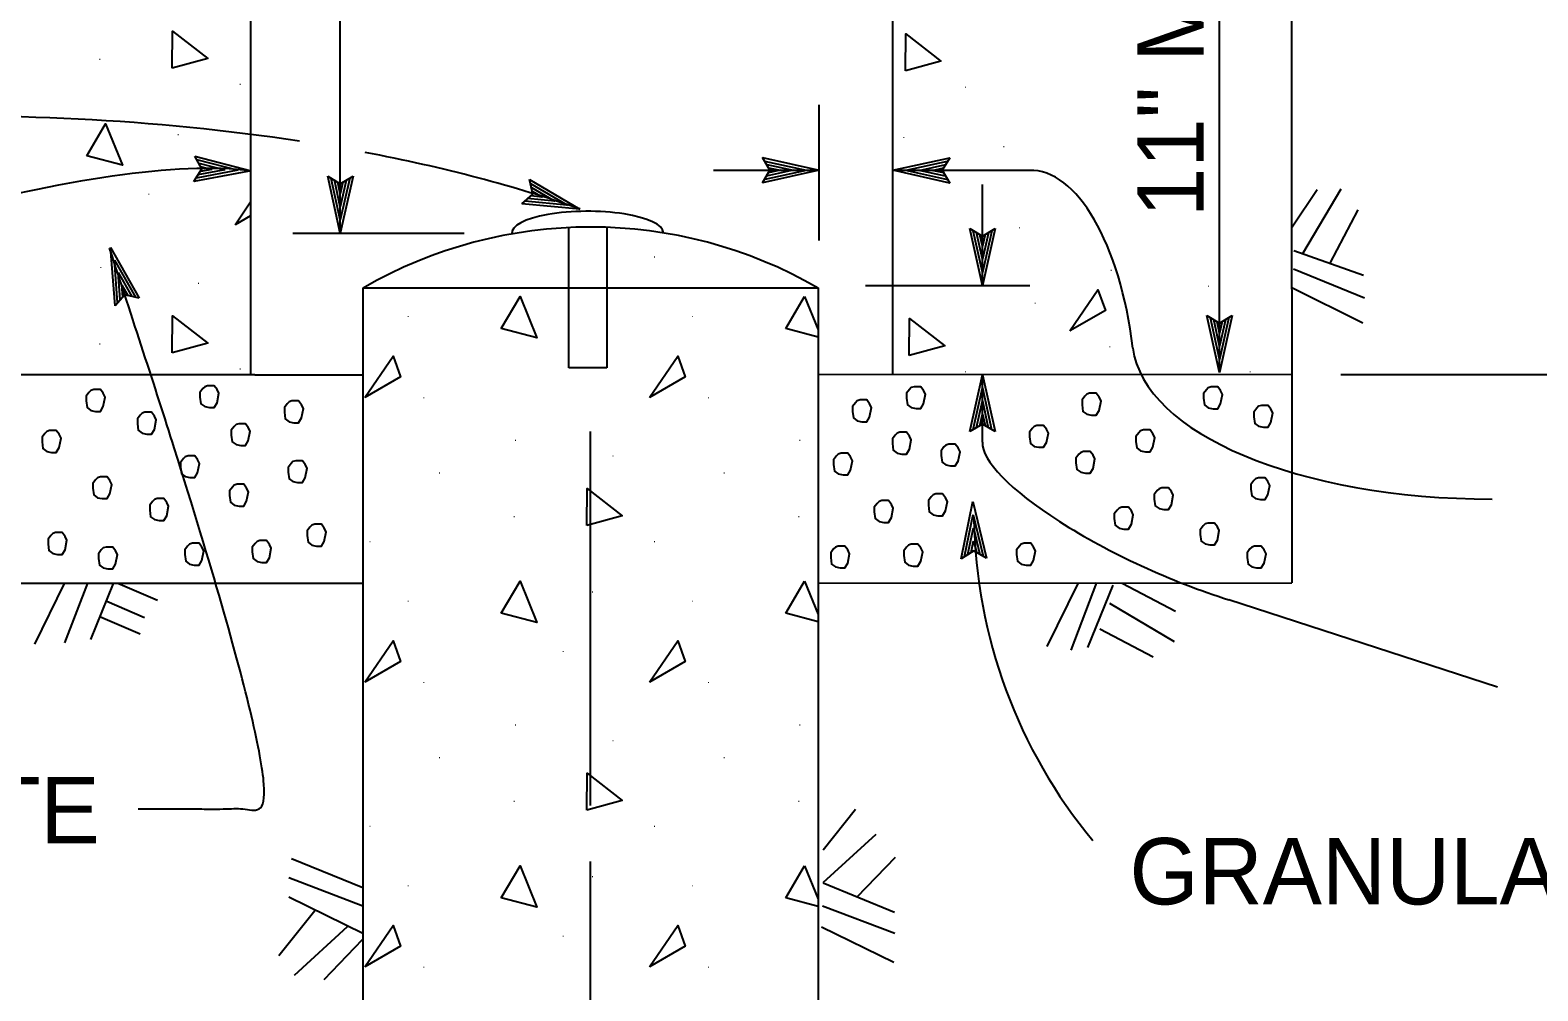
# Model space of a CAD drawing. Extents: x -894 to 866, y -476 to 714.
# Drawn here: x 389.8 to 548.8, y -167.4 to -66.1 of the extents above; entities that cross this region are included whole.
import ezdxf

# ---------------------------------------------------------------- set-up
doc = ezdxf.new("R2010")
doc.units = 0
for name, color, linetype in [('56 Stage 3 Anno', 7, 'Continuous'), ('57 Undefined', 7, 'Continuous'), ('59 Sndwall Anno', 7, 'Continuous'), ('60 Nongeo Data', 7, 'Continuous')]:
    doc.layers.add(name, color=color, linetype=linetype)

msp = doc.modelspace()

# ---------------------------------------------------------------- linework, layer by layer
at = {"layer": '56 Stage 3 Anno'}
for p, q in [((422.51, -87.51), (422.51, -11.2)), ((515.21, -102.2), (515.21, -25.4)), ((473.01, -88.3), (473.01, -74)), ((407.91, -80.76), (407.16, -79.4)), ((407.16, -79.4), (407.16, -79.4)), ((407.16, -79.4), (413.11, -80.95)), ((407.07, -82.07), (407.91, -80.76)), ((413.11, -80.95), (407.07, -82.07)), ((411.72, -80.9), (407.31, -81.71)), ((407.36, -79.76), (411.73, -80.9)), ((410.35, -80.85), (407.5, -81.37)), ((407.58, -80.13), (410.35, -80.85)), ((407.75, -80.48), (408.97, -80.8)), ((408.97, -80.8), (407.75, -81.02)), ((413.11, -80.95), (413.11, -80.95)), ((461.87, -80.9), (473.01, -80.9)), ((467.81, -80.9), (467.01, -79.56)), ((467.01, -79.56), (467.01, -79.56)), ((467.01, -79.56), (473.01, -80.9)), ((473.01, -80.9), (467.01, -82.23)), ((467.01, -82.23), (467.81, -80.9)), ((467.23, -79.92), (471.63, -80.9)), ((471.62, -80.91), (467.25, -81.88)), ((470.25, -80.9), (467.42, -81.53)), ((467.46, -80.28), (470.25, -80.9)), ((467.64, -80.63), (468.87, -80.9)), ((468.87, -80.9), (467.66, -81.17)), ((473.01, -80.9), (473.01, -80.9)), ((480.77, -80.9), (486.77, -79.57)), ((480.77, -80.9), (495.16, -80.9)), ((486.77, -82.24), (480.77, -80.9)), ((480.77, -80.9), (480.77, -80.9)), ((486.56, -81.89), (482.15, -80.91)), ((482.16, -80.9), (486.54, -79.93)), ((483.54, -80.91), (486.36, -80.28)), ((486.32, -81.53), (483.54, -80.91)), ((484.92, -80.91), (486.13, -80.64)), ((486.15, -81.18), (484.92, -80.91)), ((486.77, -79.57), (485.97, -80.9)), ((485.97, -80.9), (486.77, -82.24)), ((486.77, -79.57), (486.77, -79.57)), ((407.07, -82.07), (407.07, -82.07)), ((422.51, -87.51), (421.18, -81.51)), ((421.18, -81.51), (421.18, -81.51)), ((421.18, -81.51), (422.51, -82.31)), ((422.51, -86.12), (421.54, -81.75)), ((422.51, -84.75), (421.89, -81.92)), ((422.51, -83.37), (422.25, -82.16)), ((422.51, -82.31), (423.85, -81.51)), ((423.85, -81.51), (422.51, -87.51)), ((423.5, -81.73), (422.51, -86.13)), ((423.14, -81.96), (422.51, -84.75)), ((422.79, -82.14), (422.51, -83.37)), ((423.85, -81.51), (423.85, -81.51)), ((442.81, -83.4), (442.45, -81.88)), ((442.45, -81.88), (442.45, -81.88)), ((442.45, -81.88), (447.76, -84.98)), ((442.55, -82.28), (446.45, -84.56)), ((467.01, -82.23), (467.01, -82.23)), ((486.77, -82.24), (486.77, -82.24)), ((490.21, -93.04), (490.21, -82.39)), ((441.64, -84.42), (442.81, -83.4)), ((446.44, -84.56), (441.97, -84.15)), ((445.13, -84.14), (442.25, -83.88)), ((443.81, -83.72), (442.58, -83.6)), ((442.66, -82.7), (445.13, -84.14)), ((442.73, -83.08), (443.81, -83.72)), ((447.76, -84.98), (441.64, -84.42)), ((441.64, -84.42), (441.64, -84.42)), ((447.76, -84.98), (447.76, -84.98)), ((490.21, -93.04), (488.88, -87.04)), ((488.88, -87.04), (488.88, -87.04)), ((488.88, -87.04), (490.21, -87.84)), ((490.21, -91.65), (489.24, -87.28)), ((490.21, -87.84), (491.55, -87.04)), ((491.55, -87.04), (490.21, -93.04)), ((491.2, -87.26), (490.21, -91.66)), ((491.55, -87.04), (491.55, -87.04)), ((417.51, -87.51), (435.58, -87.51)), ((422.51, -87.51), (422.51, -87.51)), ((490.21, -90.28), (489.59, -87.46)), ((490.21, -88.9), (489.95, -87.69)), ((490.84, -87.5), (490.21, -90.28)), ((490.49, -87.67), (490.21, -88.9)), ((398.76, -95.17), (398.29, -89.04)), ((398.29, -89.04), (398.29, -89.04)), ((398.29, -89.04), (401.31, -94.39)), ((399.03, -94.86), (398.69, -90.36)), ((398.7, -90.37), (400.9, -94.27)), ((399.31, -94.53), (399.09, -91.68)), ((399.09, -91.68), (400.51, -94.2)), ((399.59, -94.26), (399.49, -93.01)), ((399.49, -93.01), (400.1, -94.08)), ((477.89, -93.04), (495.21, -93.04)), ((490.21, -93.04), (490.21, -93.04)), ((399.8, -94.02), (398.76, -95.17)), ((398.76, -95.17), (398.76, -95.17)), ((401.31, -94.39), (399.8, -94.02)), ((401.31, -94.39), (401.31, -94.39)), ((515.21, -102.2), (513.88, -96.2)), ((513.88, -96.2), (513.88, -96.2)), ((513.88, -96.2), (515.21, -97)), ((515.21, -100.81), (514.24, -96.44)), ((515.21, -99.44), (514.59, -96.62)), ((515.21, -98.06), (514.95, -96.85)), ((515.21, -97), (516.55, -96.2)), ((516.55, -96.2), (515.21, -102.2)), ((516.2, -96.42), (515.21, -100.82)), ((515.84, -96.66), (515.21, -99.44)), ((515.49, -96.83), (515.21, -98.06)), ((516.55, -96.2), (516.55, -96.2)), ((488.87, -108.44), (490.21, -102.44)), ((490.21, -109.55), (490.21, -102.44)), ((490.21, -102.44), (490.21, -102.44)), ((490.21, -102.44), (491.54, -108.44)), ((515.21, -102.2), (515.21, -102.2)), ((528.01, -102.43), (605.81, -102.43)), ((489.23, -108.23), (490.21, -103.82)), ((490.21, -103.83), (491.18, -108.21)), ((489.59, -107.99), (490.21, -105.2)), ((490.21, -105.2), (490.83, -108.03)), ((490.21, -107.64), (488.87, -108.44)), ((489.93, -107.82), (490.21, -106.59)), ((490.21, -106.59), (490.48, -107.8)), ((491.54, -108.44), (490.21, -107.64)), ((488.87, -108.44), (488.87, -108.44)), ((491.54, -108.44), (491.54, -108.44)), ((487.98, -121.83), (489.21, -115.8)), ((489.21, -115.8), (489.21, -115.8)), ((489.21, -115.8), (490.65, -121.78)), ((488.33, -121.6), (489.23, -117.18)), ((489.24, -117.2), (490.28, -121.55)), ((488.68, -121.36), (489.26, -118.57)), ((489.26, -118.57), (489.93, -121.38)), ((489.03, -121.18), (489.28, -119.95)), ((489.28, -119.95), (489.57, -121.15)), ((489.3, -121), (487.98, -121.83)), ((487.98, -121.83), (487.98, -121.83)), ((490.65, -121.78), (489.3, -121)), ((490.65, -121.78), (490.65, -121.78)), ((516.19, -126.14), (544.52, -135.34))]:
    msp.add_line(p, q, dxfattribs=at)
msp.add_arc((543.61, -116.82), 54.3, 180.8286, 219.7105, dxfattribs=at)
for centre, major_axis, ratio, start_param, end_param in [((382.11, -111.34), (95.94, 0), 0.376864, 1.185172, 2.187125), ((290.13, -158.85), (132.84, 72.94), 0.211114, 0.288431, 1.174298), ((382.11, -111.34), (95.94, 0), 0.376864, 0.81712, 1.106003), ((495.97, -104.49), (0.81, -23.58), 0.442933, 1.763056, 3.141509), ((546.75, -97.45), (40.75, 1.4), 0.442933, 3.184779, 4.628818), ((509.55, -117.78), (19.21, -8.77), 0.257463, 3.242738, 5.179856)]:
    msp.add_ellipse(centre, major_axis=major_axis, ratio=ratio, start_param=start_param, end_param=end_param, dxfattribs=at)
msp.add_open_spline([(401.19, -148.2), (409.93, -148.2), (417.76, -148.2), (398.18, -89.11)], degree=2, dxfattribs=at)
at = {"layer": '59 Sndwall Anno'}
for points in [[(404.79, -70.13), (404.82, -66.23), (408.54, -69.11)], [(482.09, -70.43), (482.12, -66.53), (485.84, -69.41)], [(395.78, -79.37), (397.76, -76.01), (399.54, -80.36)], [(499.41, -97.83), (502.38, -93.48), (503.17, -95.66)], [(439.48, -97.57), (441.46, -94.21), (443.24, -98.56)], [(404.79, -100.13), (404.82, -96.23), (408.54, -99.11)], [(482.49, -100.43), (482.52, -96.53), (486.24, -99.41)], [(425.11, -104.83), (428.08, -100.48), (428.87, -102.66)], [(455.11, -104.83), (458.08, -100.48), (458.87, -102.66)], [(448.49, -118.33), (448.52, -114.43), (452.24, -117.31)], [(439.48, -127.57), (441.46, -124.21), (443.24, -128.56)], [(425.11, -134.83), (428.08, -130.48), (428.87, -132.66)], [(455.11, -134.83), (458.08, -130.48), (458.87, -132.66)], [(448.49, -148.33), (448.52, -144.43), (452.24, -147.31)], [(439.48, -157.57), (441.46, -154.21), (443.24, -158.56)], [(425.11, -164.83), (428.08, -160.48), (428.87, -162.66)], [(455.11, -164.83), (458.08, -160.48), (458.87, -162.66)]]:
    msp.add_lwpolyline(points, close=True, dxfattribs=at)
for points in [[(411.41, -86.63), (413.05, -84.23)], [(522.87, -86.86), (525.5, -82.91)], [(523.98, -89.68), (528.04, -82.85)], [(413.05, -85.69), (411.41, -86.63)], [(526.87, -90.7), (529.82, -85.08)], [(530.39, -91.97), (523.04, -89.37)], [(530.5, -94.37), (523, -91.32)], [(530.32, -97.02), (522.82, -93.27)], [(469.48, -97.57), (471.46, -94.21)], [(471.46, -94.21), (472.89, -97.71)], [(472.89, -98.47), (469.48, -97.57)], [(396.51, -104), (396.21, -104.1), (396.01, -104.3), (395.71, -104.7), (395.71, -105.2), (395.81, -105.9), (396.21, -106.2), (396.71, -106.3), (397.21, -106.3), (397.51, -105.8), (397.71, -104.8), (397.51, -104.4), (397.21, -104), (396.51, -104)], [(408.51, -103.6), (408.21, -103.7), (408.01, -103.9), (407.71, -104.3), (407.71, -104.8), (407.81, -105.5), (408.21, -105.8), (408.71, -105.9), (409.21, -105.9), (409.51, -105.4), (409.71, -104.4), (409.51, -104), (409.21, -103.6), (408.51, -103.6)], [(483.01, -103.7), (482.71, -103.8), (482.51, -104), (482.21, -104.4), (482.21, -104.9), (482.31, -105.6), (482.71, -105.9), (483.21, -106), (483.71, -106), (484.01, -105.5), (484.21, -104.5), (484.01, -104.1), (483.71, -103.7), (483.01, -103.7)], [(501.51, -104.4), (501.21, -104.5), (501.01, -104.7), (500.71, -105.1), (500.71, -105.6), (500.81, -106.3), (501.21, -106.6), (501.71, -106.7), (502.21, -106.7), (502.51, -106.2), (502.71, -105.2), (502.51, -104.8), (502.21, -104.4), (501.51, -104.4)], [(514.32, -103.72), (514.02, -103.82), (513.82, -104.02), (513.52, -104.42), (513.52, -104.92), (513.62, -105.62), (514.02, -105.92), (514.52, -106.02), (515.02, -106.02), (515.32, -105.52), (515.52, -104.52), (515.32, -104.12), (515.02, -103.72), (514.32, -103.72)], [(401.91, -106.4), (401.61, -106.5), (401.41, -106.7), (401.11, -107.1), (401.11, -107.6), (401.21, -108.3), (401.61, -108.6), (402.11, -108.7), (402.61, -108.7), (402.91, -108.2), (403.11, -107.2), (402.91, -106.8), (402.61, -106.4), (401.91, -106.4)], [(417.41, -105.2), (417.11, -105.3), (416.91, -105.5), (416.61, -105.9), (416.61, -106.4), (416.71, -107.1), (417.11, -107.4), (417.61, -107.5), (418.11, -107.5), (418.41, -107), (418.61, -106), (418.41, -105.6), (418.11, -105.2), (417.41, -105.2)], [(477.31, -105.1), (477.01, -105.2), (476.81, -105.4), (476.51, -105.8), (476.51, -106.3), (476.61, -107), (477.01, -107.3), (477.51, -107.4), (478.01, -107.4), (478.31, -106.9), (478.51, -105.9), (478.31, -105.5), (478.01, -105.1), (477.31, -105.1)], [(519.63, -105.67), (519.33, -105.77), (519.13, -105.97), (518.83, -106.37), (518.83, -106.87), (518.93, -107.57), (519.33, -107.87), (519.83, -107.97), (520.33, -107.97), (520.63, -107.47), (520.83, -106.47), (520.63, -106.07), (520.33, -105.67), (519.63, -105.67)], [(411.81, -107.6), (411.51, -107.7), (411.31, -107.9), (411.01, -108.3), (411.01, -108.8), (411.11, -109.5), (411.51, -109.8), (412.01, -109.9), (412.51, -109.9), (412.81, -109.4), (413.01, -108.4), (412.81, -108), (412.51, -107.6), (411.81, -107.6)], [(495.96, -107.79), (495.66, -107.89), (495.46, -108.09), (495.16, -108.49), (495.16, -108.99), (495.26, -109.69), (495.66, -109.99), (496.16, -110.09), (496.66, -110.09), (496.96, -109.59), (497.16, -108.59), (496.96, -108.19), (496.66, -107.79), (495.96, -107.79)], [(391.86, -108.32), (391.56, -108.42), (391.36, -108.62), (391.06, -109.02), (391.06, -109.52), (391.16, -110.22), (391.56, -110.52), (392.06, -110.62), (392.56, -110.62), (392.86, -110.12), (393.06, -109.12), (392.86, -108.72), (392.56, -108.32), (391.86, -108.32)], [(481.51, -108.5), (481.21, -108.6), (481.01, -108.8), (480.71, -109.2), (480.71, -109.7), (480.81, -110.4), (481.21, -110.7), (481.71, -110.8), (482.21, -110.8), (482.51, -110.3), (482.71, -109.3), (482.51, -108.9), (482.21, -108.5), (481.51, -108.5)], [(507.19, -108.26), (506.89, -108.36), (506.69, -108.56), (506.39, -108.96), (506.39, -109.46), (506.49, -110.16), (506.89, -110.46), (507.39, -110.56), (507.89, -110.56), (508.19, -110.06), (508.39, -109.06), (508.19, -108.66), (507.89, -108.26), (507.19, -108.26)], [(406.46, -110.98), (406.16, -111.08), (405.96, -111.28), (405.66, -111.68), (405.66, -112.18), (405.76, -112.88), (406.16, -113.18), (406.66, -113.28), (407.16, -113.28), (407.46, -112.78), (407.66, -111.78), (407.46, -111.38), (407.16, -110.98), (406.46, -110.98)], [(475.31, -110.7), (475.01, -110.8), (474.81, -111), (474.51, -111.4), (474.51, -111.9), (474.61, -112.6), (475.01, -112.9), (475.51, -113), (476.01, -113), (476.31, -112.5), (476.51, -111.5), (476.31, -111.1), (476.01, -110.7), (475.31, -110.7)], [(486.65, -109.75), (486.35, -109.85), (486.15, -110.05), (485.85, -110.45), (485.85, -110.95), (485.95, -111.65), (486.35, -111.95), (486.85, -112.05), (487.35, -112.05), (487.65, -111.55), (487.85, -110.55), (487.65, -110.15), (487.35, -109.75), (486.65, -109.75)], [(500.87, -110.52), (500.57, -110.62), (500.37, -110.82), (500.07, -111.22), (500.07, -111.72), (500.17, -112.42), (500.57, -112.72), (501.07, -112.82), (501.57, -112.82), (501.87, -112.32), (502.07, -111.32), (501.87, -110.92), (501.57, -110.52), (500.87, -110.52)], [(417.81, -111.5), (417.51, -111.6), (417.31, -111.8), (417.01, -112.2), (417.01, -112.7), (417.11, -113.4), (417.51, -113.7), (418.01, -113.8), (418.51, -113.8), (418.81, -113.3), (419.01, -112.3), (418.81, -111.9), (418.51, -111.5), (417.81, -111.5)], [(397.21, -113.2), (396.91, -113.3), (396.71, -113.5), (396.41, -113.9), (396.41, -114.4), (396.51, -115.1), (396.91, -115.4), (397.41, -115.5), (397.91, -115.5), (398.21, -115), (398.41, -114), (398.21, -113.6), (397.91, -113.2), (397.21, -113.2)], [(411.63, -113.98), (411.33, -114.08), (411.13, -114.28), (410.83, -114.68), (410.83, -115.18), (410.93, -115.88), (411.33, -116.18), (411.83, -116.28), (412.33, -116.28), (412.63, -115.78), (412.83, -114.78), (412.63, -114.38), (412.33, -113.98), (411.63, -113.98)], [(509.13, -114.35), (508.83, -114.45), (508.63, -114.65), (508.33, -115.05), (508.33, -115.55), (508.43, -116.25), (508.83, -116.55), (509.33, -116.65), (509.83, -116.65), (510.13, -116.15), (510.33, -115.15), (510.13, -114.75), (509.83, -114.35), (509.13, -114.35)], [(519.31, -113.3), (519.01, -113.4), (518.81, -113.6), (518.51, -114), (518.51, -114.5), (518.61, -115.2), (519.01, -115.5), (519.51, -115.6), (520.01, -115.6), (520.31, -115.1), (520.51, -114.1), (520.31, -113.7), (520.01, -113.3), (519.31, -113.3)], [(403.21, -115.5), (402.91, -115.6), (402.71, -115.8), (402.41, -116.2), (402.41, -116.7), (402.51, -117.4), (402.91, -117.7), (403.41, -117.8), (403.91, -117.8), (404.21, -117.3), (404.41, -116.3), (404.21, -115.9), (403.91, -115.5), (403.21, -115.5)], [(479.61, -115.7), (479.31, -115.8), (479.11, -116), (478.81, -116.4), (478.81, -116.9), (478.91, -117.6), (479.31, -117.9), (479.81, -118), (480.31, -118), (480.61, -117.5), (480.81, -116.5), (480.61, -116.1), (480.31, -115.7), (479.61, -115.7)], [(485.31, -115), (485.01, -115.1), (484.81, -115.3), (484.51, -115.7), (484.51, -116.2), (484.61, -116.9), (485.01, -117.2), (485.51, -117.3), (486.01, -117.3), (486.31, -116.8), (486.51, -115.8), (486.31, -115.4), (486.01, -115), (485.31, -115)], [(504.91, -116.4), (504.61, -116.5), (504.41, -116.7), (504.11, -117.1), (504.11, -117.6), (504.21, -118.3), (504.61, -118.6), (505.11, -118.7), (505.61, -118.7), (505.91, -118.2), (506.11, -117.2), (505.91, -116.8), (505.61, -116.4), (504.91, -116.4)], [(392.49, -119.08), (392.19, -119.18), (391.99, -119.38), (391.69, -119.78), (391.69, -120.28), (391.79, -120.98), (392.19, -121.28), (392.69, -121.38), (393.19, -121.38), (393.49, -120.88), (393.69, -119.88), (393.49, -119.48), (393.19, -119.08), (392.49, -119.08)], [(419.81, -118.2), (419.51, -118.3), (419.31, -118.5), (419.01, -118.9), (419.01, -119.4), (419.11, -120.1), (419.51, -120.4), (420.01, -120.5), (420.51, -120.5), (420.81, -120), (421.01, -119), (420.81, -118.6), (420.51, -118.2), (419.81, -118.2)], [(513.98, -118.07), (513.68, -118.17), (513.48, -118.37), (513.18, -118.77), (513.18, -119.27), (513.28, -119.97), (513.68, -120.27), (514.18, -120.37), (514.68, -120.37), (514.98, -119.87), (515.18, -118.87), (514.98, -118.47), (514.68, -118.07), (513.98, -118.07)], [(397.81, -120.6), (397.51, -120.7), (397.31, -120.9), (397.01, -121.3), (397.01, -121.8), (397.11, -122.5), (397.51, -122.8), (398.01, -122.9), (398.51, -122.9), (398.81, -122.4), (399.01, -121.4), (398.81, -121), (398.51, -120.6), (397.81, -120.6)], [(406.91, -120.2), (406.61, -120.3), (406.41, -120.5), (406.11, -120.9), (406.11, -121.4), (406.21, -122.1), (406.61, -122.4), (407.11, -122.5), (407.61, -122.5), (407.91, -122), (408.11, -121), (407.91, -120.6), (407.61, -120.2), (406.91, -120.2)], [(414.03, -119.92), (413.73, -120.02), (413.53, -120.22), (413.23, -120.62), (413.23, -121.12), (413.33, -121.82), (413.73, -122.12), (414.23, -122.22), (414.73, -122.22), (415.03, -121.72), (415.23, -120.72), (415.03, -120.32), (414.73, -119.92), (414.03, -119.92)], [(475.01, -120.5), (474.71, -120.6), (474.51, -120.8), (474.21, -121.2), (474.21, -121.7), (474.31, -122.4), (474.71, -122.7), (475.21, -122.8), (475.71, -122.8), (476.01, -122.3), (476.21, -121.3), (476.01, -120.9), (475.71, -120.5), (475.01, -120.5)], [(482.71, -120.3), (482.41, -120.4), (482.21, -120.6), (481.91, -121), (481.91, -121.5), (482.01, -122.2), (482.41, -122.5), (482.91, -122.6), (483.41, -122.6), (483.71, -122.1), (483.91, -121.1), (483.71, -120.7), (483.41, -120.3), (482.71, -120.3)], [(494.61, -120.2), (494.31, -120.3), (494.11, -120.5), (493.81, -120.9), (493.81, -121.4), (493.91, -122.1), (494.31, -122.4), (494.81, -122.5), (495.31, -122.5), (495.61, -122), (495.81, -121), (495.61, -120.6), (495.31, -120.2), (494.61, -120.2)], [(518.91, -120.5), (518.61, -120.6), (518.41, -120.8), (518.11, -121.2), (518.11, -121.7), (518.21, -122.4), (518.61, -122.7), (519.11, -122.8), (519.61, -122.8), (519.91, -122.3), (520.11, -121.3), (519.91, -120.9), (519.61, -120.5), (518.91, -120.5)], [(390.29, -130.83), (393.44, -124.43)], [(393.48, -130.71), (395.88, -124.41)], [(396.19, -130.33), (398.61, -124.43)], [(399.06, -124.41), (403.24, -126.2)], [(469.48, -127.57), (471.46, -124.21)], [(471.46, -124.21), (472.89, -127.71)], [(497.04, -131.08), (500.34, -124.38)], [(499.57, -131.45), (502.27, -124.35)], [(501.31, -131.2), (504.01, -124.6)], [(504.93, -124.41), (510.55, -127.36)], [(397.88, -126.31), (401.86, -128.04)], [(503.61, -126.5), (510.44, -130.55)], [(503.61, -126.5), (510.44, -130.55)], [(397.22, -127.96), (401.39, -129.75)], [(472.89, -128.47), (469.48, -127.57)], [(502.59, -129.23), (508.21, -132.18)], [(502.59, -129.23), (508.21, -132.18)], [(473.41, -152.51), (476.84, -148.22)], [(473.41, -155.96), (479.01, -150.86)], [(424.9, -156.52), (417.37, -153.44)], [(477.01, -157.46), (481.04, -153.27)], [(424.88, -158.43), (417.07, -155.46)], [(469.48, -157.57), (471.46, -154.21)], [(471.46, -154.21), (472.89, -157.71)], [(480.94, -159.11), (473.41, -156.03)], [(416.03, -163.64), (419.82, -158.91)], [(424.96, -161.37), (417.07, -157.48)], [(472.89, -158.47), (469.48, -157.57)], [(480.96, -161.33), (473.36, -158.44)], [(417.67, -165.7), (423.27, -160.6)], [(420.82, -166.16), (424.85, -161.97)], [(480.85, -164.39), (473.25, -160.65)]]:
    msp.add_lwpolyline(points, dxfattribs=at)
at = {"layer": '60 Nongeo Data'}
for p, q in [((522.8, -25.41), (522.83, -124.38)), ((413.06, -50.9), (413.04, -102.3)), ((480.77, -102.4), (480.76, -50.9)), ((446.61, -101.7), (446.61, -86.9)), ((450.61, -86.91), (450.61, -101.7)), ((424.91, -240.6), (424.91, -93.3)), ((424.91, -93.3), (472.89, -93.3)), ((472.89, -93.3), (472.89, -240.6)), ((450.61, -101.7), (446.61, -101.7)), ((413.51, -102.46), (372.91, -102.47)), ((413.51, -102.46), (424.91, -102.45)), ((522.82, -102.43), (472.89, -102.44)), ((448.9, -147.84), (448.9, -108.43)), ((372.91, -124.42), (424.91, -124.41)), ((472.89, -124.39), (522.83, -124.38)), ((448.9, -190.2), (448.9, -153.74))]:
    msp.add_line(p, q, dxfattribs=at)
msp.add_arc((448.9, -134.88), 48, 60.0086, 119.9881, dxfattribs=at)
msp.add_ellipse((448.58, -87.51), major_axis=(8, 0), ratio=0.286835, start_param=0.017051, end_param=3.173586, dxfattribs=at)

# ---------------------------------------------------------------- texts
at = {"layer": '57 Undefined'}
msp.add_text('11" Min', height=7, rotation=90, dxfattribs=at).set_placement((513.53, -85.83))
for s, p in [('CONCRETE', (344.62, -151.82)), ('GRANULAR MATERIAL', (505.72, -158.26))]:
    msp.add_text(s, height=7, dxfattribs=at).set_placement(p)
at = {"layer": '59 Sndwall Anno'}
for p in [(397, -69.26), (411.79, -71.9), (488.29, -72.2), (405.26, -77.2), (481.76, -77.5), (492.31, -78.47), (402.17, -83.47), (493.97, -87.03), (455.49, -90.1), (397.12, -91.21), (503.62, -91.51), (407.41, -92.87), (483.91, -93.17), (513.91, -93.17), (495.62, -94.96), (429.51, -96.37), (459.51, -96.37), (397, -99.26), (503.5, -99.56), (411.79, -101.9), (488.29, -102.2), (518.29, -102.2), (431.17, -104.93), (461.17, -104.93), (440.82, -109.41), (470.82, -109.41), (451.11, -111.07), (432.82, -112.86), (462.82, -112.86), (440.7, -117.46), (470.7, -117.46), (425.49, -120.1), (455.49, -120.1), (448.96, -125.4), (429.51, -126.37), (459.51, -126.37), (445.87, -131.67), (431.17, -134.93), (461.17, -134.93), (440.82, -139.41), (470.82, -139.41), (451.11, -141.07), (432.82, -142.86), (462.82, -142.86), (440.7, -147.46), (470.7, -147.46), (425.49, -150.1), (455.49, -150.1), (448.96, -155.4), (429.51, -156.37), (459.51, -156.37), (445.87, -161.67), (431.17, -164.93), (461.17, -164.93)]:
    msp.add_text('.', height=0.8, dxfattribs=at).set_placement(p)

doc.saveas('drawing.dxf')
